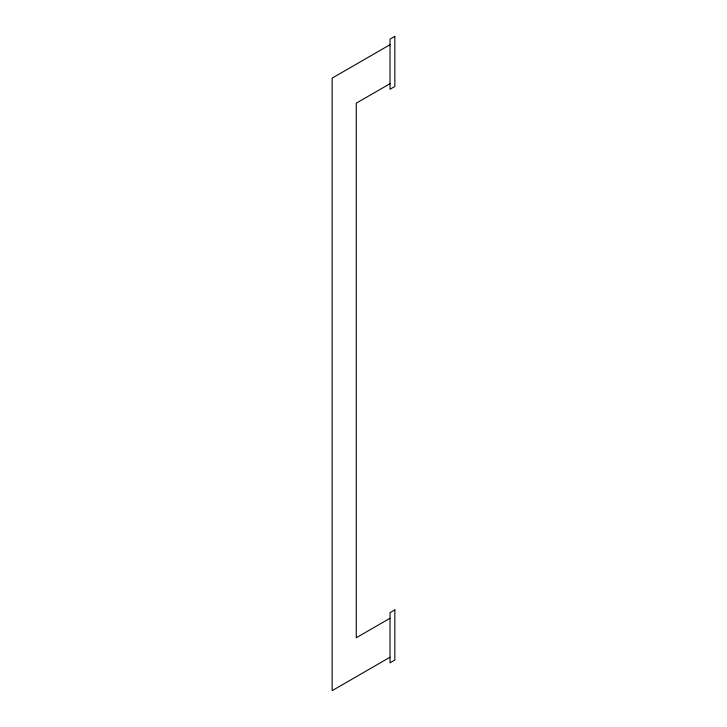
<?xml version="1.0" encoding="UTF-8"?>
<svg xmlns="http://www.w3.org/2000/svg" width="727" height="727" viewBox="0 0 727 727"><rect width="100%" height="100%" fill="white"/><g stroke="black" fill="none" stroke-linecap="round" stroke-linejoin="round"><path stroke-width="1.09" d="M390.026 44.701L332.157 78.116L332.157 690.65L390.026 657.235M390.026 83.687L356.266 103.17L356.266 637.752L390.026 618.259M394.843 36.35L390.026 39.131L390.026 89.248L394.843 86.468L394.843 36.35M394.843 609.908L390.026 612.688L390.026 662.806L394.843 660.025L394.843 609.908"/></g></svg>
